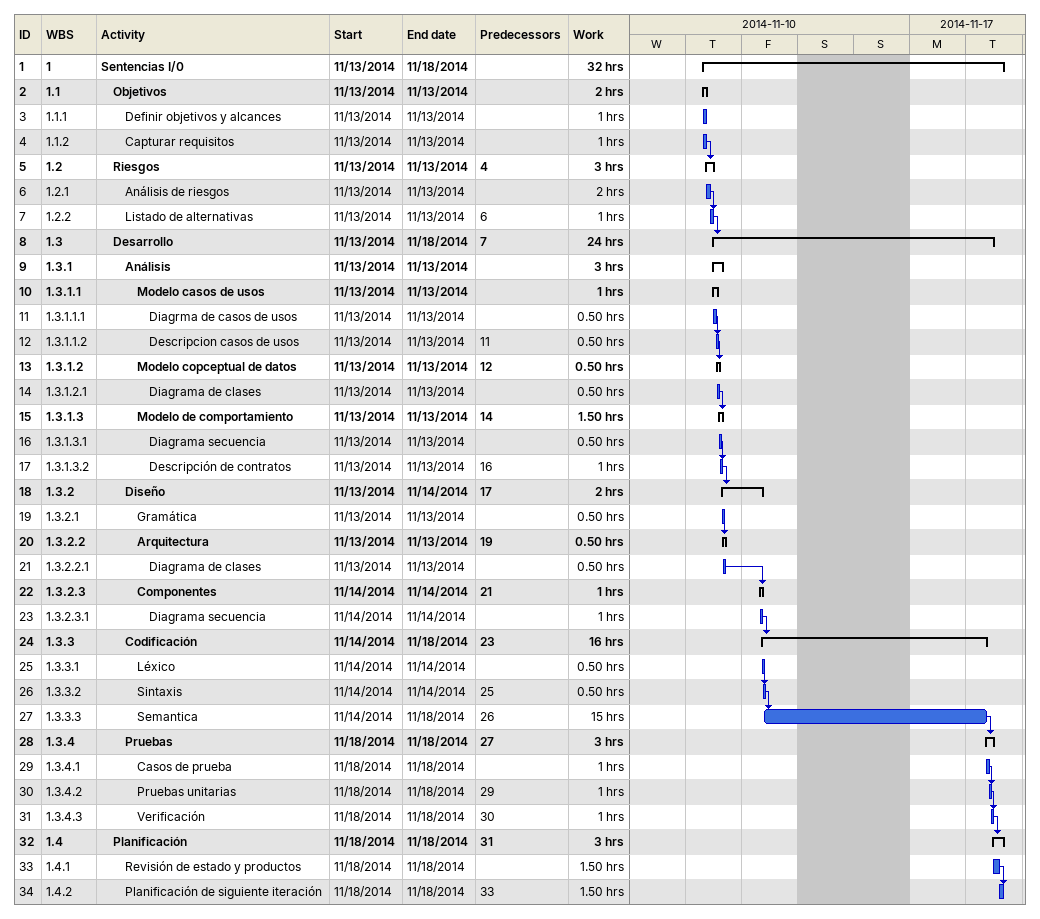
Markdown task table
| ID | WBS | Task | Start | Finish | Predecessors | Work (h) |
|---|---|---|---|---|---|---|
| 1 | 1 | **Sentencias I/0** | 2014-11-13 | 2014-11-18 |  | 32 |
| 2 | 1.1 | **Objetivos** | 2014-11-13 | 2014-11-13 |  | 2 |
| 3 | 1.1.1 | Definir objetivos y alcances | 2014-11-13 | 2014-11-13 |  | 1 |
| 4 | 1.1.2 | Capturar requisitos | 2014-11-13 | 2014-11-13 |  | 1 |
| 5 | 1.2 | **Riesgos** | 2014-11-13 | 2014-11-13 | 4 | 3 |
| 6 | 1.2.1 | Análisis de riesgos | 2014-11-13 | 2014-11-13 |  | 2 |
| 7 | 1.2.2 | Listado de alternativas | 2014-11-13 | 2014-11-13 | 6 | 1 |
| 8 | 1.3 | **Desarrollo** | 2014-11-13 | 2014-11-18 | 7 | 24 |
| 9 | 1.3.1 | **Análisis** | 2014-11-13 | 2014-11-13 |  | 3 |
| 10 | 1.3.1.1 | **Modelo casos de usos** | 2014-11-13 | 2014-11-13 |  | 1 |
| 11 | 1.3.1.1.1 | Diagrma de casos de usos | 2014-11-13 | 2014-11-13 |  | 0.50 |
| 12 | 1.3.1.1.2 | Descripcion casos de usos | 2014-11-13 | 2014-11-13 | 11 | 0.50 |
| 13 | 1.3.1.2 | **Modelo copceptual de datos** | 2014-11-13 | 2014-11-13 | 12 | 0.50 |
| 14 | 1.3.1.2.1 | Diagrama de clases | 2014-11-13 | 2014-11-13 |  | 0.50 |
| 15 | 1.3.1.3 | **Modelo de comportamiento** | 2014-11-13 | 2014-11-13 | 14 | 1.50 |
| 16 | 1.3.1.3.1 | Diagrama secuencia | 2014-11-13 | 2014-11-13 |  | 0.50 |
| 17 | 1.3.1.3.2 | Descripción de contratos | 2014-11-13 | 2014-11-13 | 16 | 1 |
| 18 | 1.3.2 | **Diseño** | 2014-11-13 | 2014-11-14 | 17 | 2 |
| 19 | 1.3.2.1 | Gramática | 2014-11-13 | 2014-11-13 |  | 0.50 |
| 20 | 1.3.2.2 | **Arquitectura** | 2014-11-13 | 2014-11-13 | 19 | 0.50 |
| 21 | 1.3.2.2.1 | Diagrama de clases | 2014-11-13 | 2014-11-13 |  | 0.50 |
| 22 | 1.3.2.3 | **Componentes** | 2014-11-14 | 2014-11-14 | 21 | 1 |
| 23 | 1.3.2.3.1 | Diagrama secuencia | 2014-11-14 | 2014-11-14 |  | 1 |
| 24 | 1.3.3 | **Codificación** | 2014-11-14 | 2014-11-18 | 23 | 16 |
| 25 | 1.3.3.1 | Léxico | 2014-11-14 | 2014-11-14 |  | 0.50 |
| 26 | 1.3.3.2 | Sintaxis | 2014-11-14 | 2014-11-14 | 25 | 0.50 |
| 27 | 1.3.3.3 | Semantica | 2014-11-14 | 2014-11-18 | 26 | 15 |
| 28 | 1.3.4 | **Pruebas** | 2014-11-18 | 2014-11-18 | 27 | 3 |
| 29 | 1.3.4.1 | Casos de prueba | 2014-11-18 | 2014-11-18 |  | 1 |
| 30 | 1.3.4.2 | Pruebas unitarias | 2014-11-18 | 2014-11-18 | 29 | 1 |
| 31 | 1.3.4.3 | Verificación | 2014-11-18 | 2014-11-18 | 30 | 1 |
| 32 | 1.4 | **Planificación** | 2014-11-18 | 2014-11-18 | 31 | 3 |
| 33 | 1.4.1 | Revisión de estado y productos | 2014-11-18 | 2014-11-18 |  | 1.50 |
| 34 | 1.4.2 | Planificación de siguiente iteración | 2014-11-18 | 2014-11-18 | 33 | 1.50 |
